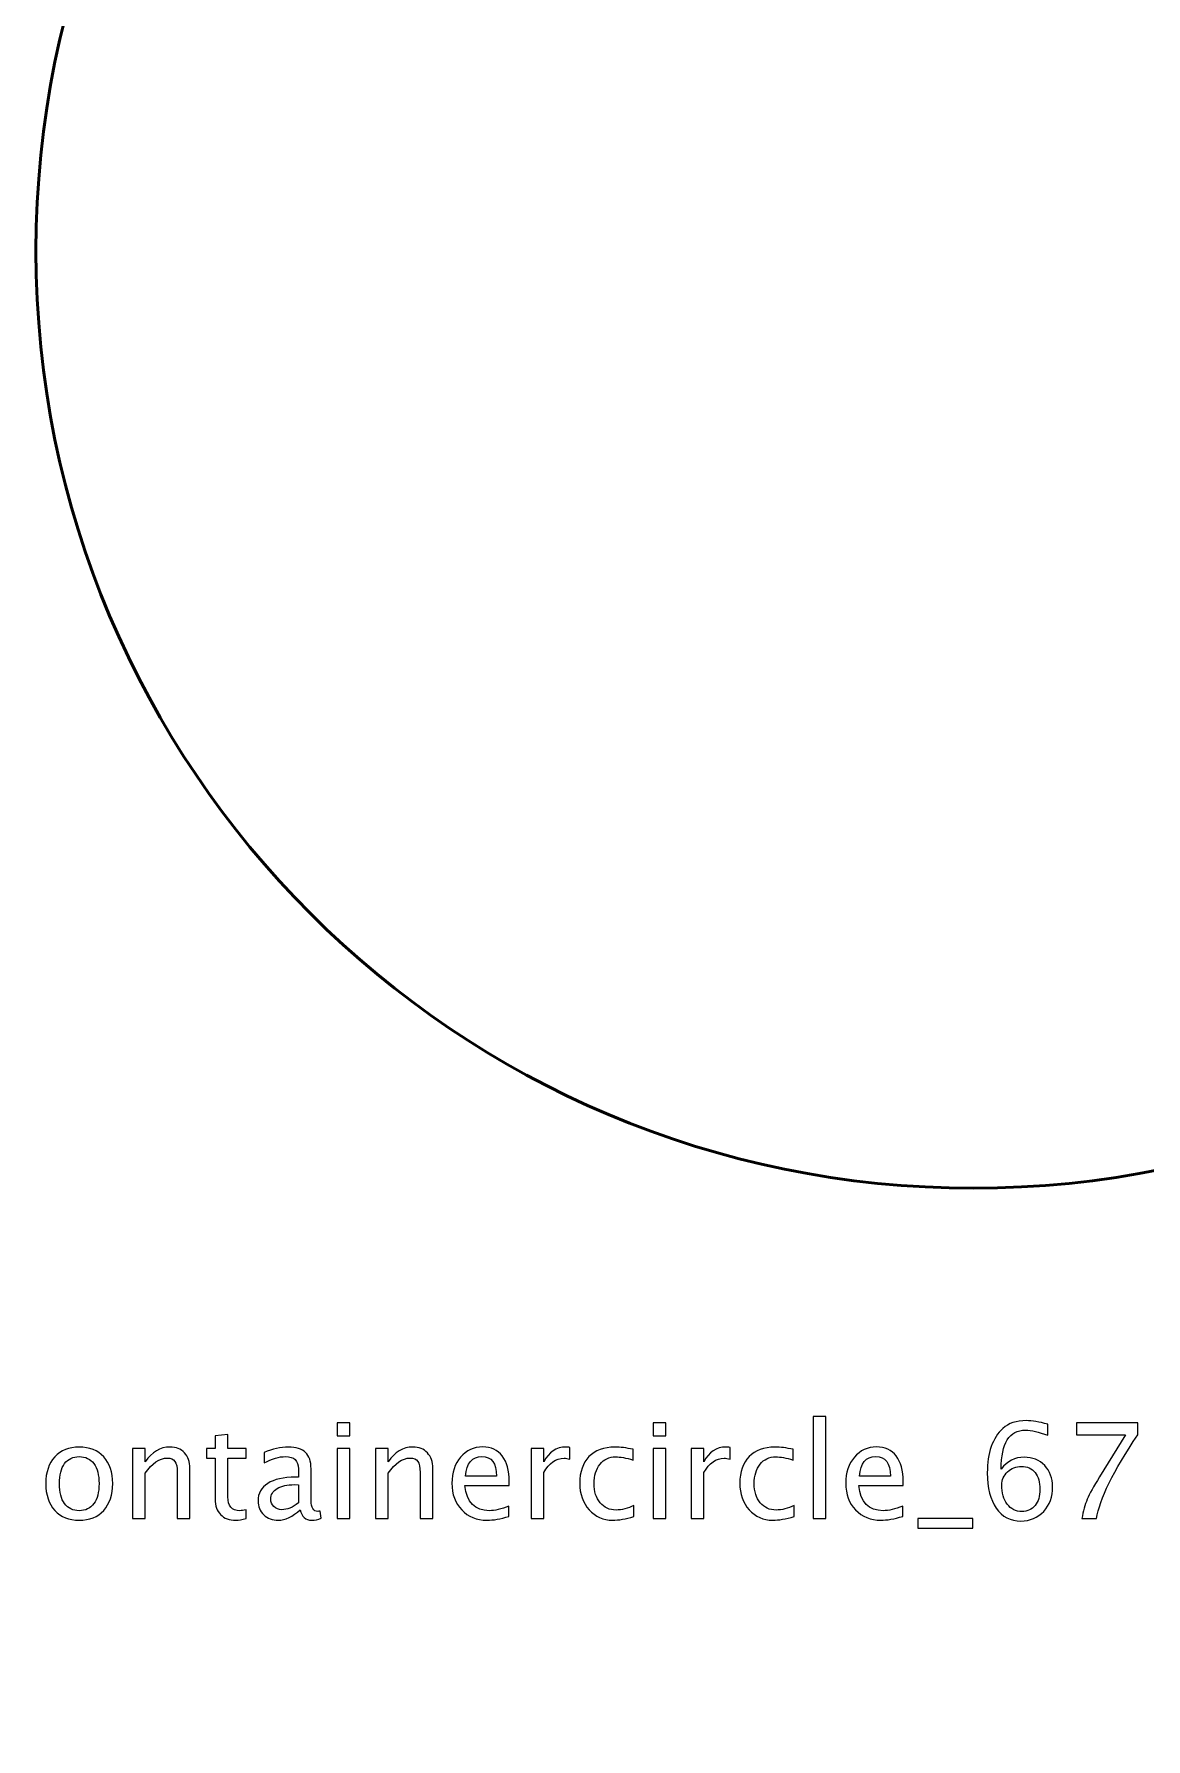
# Model space of a CAD drawing. Header units: centimetres. Extents: x -32.2 to 38.2, y -18.7 to 17.2.
# Drawn here: x 16.99 to 21.74, y 2.65 to 9.92 of the extents above; entities that cross this region are included whole.
import ezdxf

# ---------------------------------------------------------------- set-up
doc = ezdxf.new("R2010")
doc.units = ezdxf.units.CM
doc.header["$MEASUREMENT"] = 0
doc.layers.add('Layer 1', color=7, linetype='Continuous')

msp = doc.modelspace()

# ---------------------------------------------------------------- linework, layer by layer
at = {"layer": 'Layer 1', "lineweight": 53}
msp.add_ellipse((21, 9), major_axis=(0, 4), ratio=1, dxfattribs=at)
msp.add_open_spline([(3.8, -18.2), (3.8, -18.2), (3.8, 16.7), (3.8, 16.7), (3.8, 16.7), (3.8, 16.97614), (4.02386, 17.2), (4.3, 17.2), (4.3, 17.2), (4.3, 17.2), (37.7, 17.2), (37.7, 17.2), (37.7, 17.2), (37.97614, 17.2), (38.2, 16.97614), (38.2, 16.7), (38.2, 16.7), (38.2, 16.7), (38.2, -18.2), (38.2, -18.2), (38.2, -18.2), (38.2, -18.47614), (37.97614, -18.7), (37.7, -18.7), (37.7, -18.7), (37.7, -18.7), (4.3, -18.7), (4.3, -18.7), (4.3, -18.7), (4.02386, -18.7), (3.8, -18.47614), (3.8, -18.2)], degree=3, knots=[0, 0, 0, 0, 0.1111111, 0.1111111, 0.1111111, 0.1111111, 0.2222222, 0.2222222, 0.2222222, 0.2222222, 0.3333333, 0.3333333, 0.3333333, 0.3333333, 0.4444444, 0.4444444, 0.4444444, 0.4444444, 0.5555556, 0.5555556, 0.5555556, 0.5555556, 0.6666667, 0.6666667, 0.6666667, 0.6666667, 0.7777778, 0.7777778, 0.7777778, 0.7777778, 1, 1, 1, 1], dxfattribs=at)
at = {"layer": 'Layer 1', "color": 5, "lineweight": 9}
for points, knots in [([(20.31656, 3.58998), (20.31656, 3.58998), (20.31656, 4.02516), (20.31656, 4.02516), (20.31656, 4.02516), (20.31656, 4.02516), (20.37074, 4.02516), (20.37074, 4.02516), (20.37074, 4.02516), (20.37074, 4.02516), (20.37074, 3.58998), (20.37074, 3.58998), (20.37074, 3.58998), (20.37074, 3.58998), (20.31656, 3.58998), (20.31656, 3.58998)], [0, 0, 0, 0, 0.2, 0.2, 0.2, 0.2, 0.4, 0.4, 0.4, 0.4, 0.6, 0.6, 0.6, 0.6, 1, 1, 1, 1]), ([(21.11928, 3.80146), (21.14525, 3.83504), (21.17789, 3.85188), (21.21721, 3.85188), (21.21721, 3.85188), (21.25287, 3.85188), (21.28203, 3.84012), (21.3048, 3.81651), (21.3048, 3.81651), (21.32747, 3.7929), (21.33885, 3.7626), (21.33885, 3.72563), (21.33885, 3.72563), (21.33885, 3.68321), (21.32615, 3.64831), (21.30066, 3.62093), (21.30066, 3.62093), (21.27516, 3.59355), (21.2428, 3.57982), (21.20339, 3.57982), (21.20339, 3.57982), (21.15861, 3.57982), (21.12342, 3.59798), (21.09812, 3.63419), (21.09812, 3.63419), (21.07272, 3.67051), (21.06002, 3.72074), (21.06002, 3.78481), (21.06002, 3.78481), (21.06002, 3.87117), (21.08222, 3.93448), (21.12653, 3.97493), (21.12653, 3.97493), (21.15061, 3.99713), (21.18391, 4.00823), (21.22634, 4.00823), (21.22634, 4.00823), (21.25099, 4.00823), (21.28156, 4.00315), (21.31797, 3.99299), (21.31797, 3.99299), (21.31797, 3.99299), (21.31797, 3.94558), (21.31797, 3.94558), (21.31797, 3.94558), (21.27949, 3.96025), (21.24788, 3.96759), (21.22305, 3.96759), (21.22305, 3.96759), (21.1539, 3.96759), (21.11928, 3.91218), (21.11928, 3.80146)], [0, 0, 0, 0, 0.0714286, 0.0714286, 0.0714286, 0.0714286, 0.1428571, 0.1428571, 0.1428571, 0.1428571, 0.2142857, 0.2142857, 0.2142857, 0.2142857, 0.2857143, 0.2857143, 0.2857143, 0.2857143, 0.3571429, 0.3571429, 0.3571429, 0.3571429, 0.4285714, 0.4285714, 0.4285714, 0.4285714, 0.5, 0.5, 0.5, 0.5, 0.5714286, 0.5714286, 0.5714286, 0.5714286, 0.6428571, 0.6428571, 0.6428571, 0.6428571, 0.7142857, 0.7142857, 0.7142857, 0.7142857, 0.7857143, 0.7857143, 0.7857143, 0.7857143, 0.8571429, 0.8571429, 0.8571429, 0.8571429, 1, 1, 1, 1]), ([(17.89643, 3.59007), (17.87968, 3.58546), (17.8651, 3.58321), (17.85278, 3.58321), (17.85278, 3.58321), (17.82512, 3.58321), (17.80358, 3.59111), (17.78815, 3.60691), (17.78815, 3.60691), (17.77263, 3.62272), (17.76491, 3.64464), (17.76491, 3.67276), (17.76491, 3.67276), (17.76491, 3.67276), (17.76491, 3.84849), (17.76491, 3.84849), (17.76491, 3.84849), (17.76491, 3.84849), (17.72747, 3.84849), (17.72747, 3.84849), (17.72747, 3.84849), (17.72747, 3.84849), (17.72747, 3.88913), (17.72747, 3.88913), (17.72747, 3.88913), (17.72747, 3.88913), (17.76491, 3.88913), (17.76491, 3.88913), (17.76491, 3.88913), (17.76491, 3.88913), (17.76491, 3.94323), (17.76491, 3.94323), (17.76491, 3.94323), (17.76491, 3.94323), (17.8191, 3.9484), (17.8191, 3.9484), (17.8191, 3.9484), (17.8191, 3.9484), (17.8191, 3.88913), (17.8191, 3.88913), (17.8191, 3.88913), (17.8191, 3.88913), (17.89756, 3.88913), (17.89756, 3.88913), (17.89756, 3.88913), (17.89756, 3.88913), (17.89756, 3.84849), (17.89756, 3.84849), (17.89756, 3.84849), (17.89756, 3.84849), (17.8191, 3.84849), (17.8191, 3.84849), (17.8191, 3.84849), (17.8191, 3.84849), (17.8191, 3.68255), (17.8191, 3.68255), (17.8191, 3.68255), (17.8191, 3.64341), (17.83613, 3.62385), (17.87009, 3.62385), (17.87009, 3.62385), (17.87733, 3.62385), (17.88608, 3.62507), (17.89643, 3.62742), (17.89643, 3.62742), (17.89643, 3.62742), (17.89643, 3.59007), (17.89643, 3.59007)], [0, 0, 0, 0, 0.0555556, 0.0555556, 0.0555556, 0.0555556, 0.1111111, 0.1111111, 0.1111111, 0.1111111, 0.1666667, 0.1666667, 0.1666667, 0.1666667, 0.2222222, 0.2222222, 0.2222222, 0.2222222, 0.2777778, 0.2777778, 0.2777778, 0.2777778, 0.3333333, 0.3333333, 0.3333333, 0.3333333, 0.3888889, 0.3888889, 0.3888889, 0.3888889, 0.4444444, 0.4444444, 0.4444444, 0.4444444, 0.5, 0.5, 0.5, 0.5, 0.5555556, 0.5555556, 0.5555556, 0.5555556, 0.6111111, 0.6111111, 0.6111111, 0.6111111, 0.6666667, 0.6666667, 0.6666667, 0.6666667, 0.7222222, 0.7222222, 0.7222222, 0.7222222, 0.7777778, 0.7777778, 0.7777778, 0.7777778, 0.8333333, 0.8333333, 0.8333333, 0.8333333, 0.8888889, 0.8888889, 0.8888889, 0.8888889, 1, 1, 1, 1]), ([(18.28542, 3.94388), (18.28542, 3.94388), (18.28542, 3.99807), (18.28542, 3.99807), (18.28542, 3.99807), (18.28542, 3.99807), (18.3396, 3.99807), (18.3396, 3.99807), (18.3396, 3.99807), (18.3396, 3.99807), (18.3396, 3.94388), (18.3396, 3.94388), (18.3396, 3.94388), (18.3396, 3.94388), (18.28542, 3.94388), (18.28542, 3.94388)], [0, 0, 0, 0, 0.2, 0.2, 0.2, 0.2, 0.4, 0.4, 0.4, 0.4, 0.6, 0.6, 0.6, 0.6, 1, 1, 1, 1]), ([(19.6334, 3.94388), (19.6334, 3.94388), (19.6334, 3.99807), (19.6334, 3.99807), (19.6334, 3.99807), (19.6334, 3.99807), (19.68758, 3.99807), (19.68758, 3.99807), (19.68758, 3.99807), (19.68758, 3.99807), (19.68758, 3.94388), (19.68758, 3.94388), (19.68758, 3.94388), (19.68758, 3.94388), (19.6334, 3.94388), (19.6334, 3.94388)], [0, 0, 0, 0, 0.2, 0.2, 0.2, 0.2, 0.4, 0.4, 0.4, 0.4, 0.6, 0.6, 0.6, 0.6, 1, 1, 1, 1]), ([(21.46378, 3.58998), (21.46904, 3.62178), (21.47666, 3.64934), (21.48645, 3.67248), (21.48645, 3.67248), (21.49623, 3.69562), (21.51363, 3.72752), (21.53847, 3.76797), (21.53847, 3.76797), (21.53847, 3.76797), (21.64948, 3.94727), (21.64948, 3.94727), (21.64948, 3.94727), (21.64948, 3.94727), (21.44007, 3.94727), (21.44007, 3.94727), (21.44007, 3.94727), (21.44007, 3.94727), (21.44007, 3.99807), (21.44007, 3.99807), (21.44007, 3.99807), (21.44007, 3.99807), (21.70197, 3.99807), (21.70197, 3.99807), (21.70197, 3.99807), (21.70197, 3.99807), (21.70197, 3.94727), (21.70197, 3.94727), (21.70197, 3.94727), (21.59745, 3.79299), (21.53894, 3.67389), (21.52643, 3.58998), (21.52643, 3.58998), (21.52643, 3.58998), (21.46378, 3.58998), (21.46378, 3.58998)], [0, 0, 0, 0, 0.1, 0.1, 0.1, 0.1, 0.2, 0.2, 0.2, 0.2, 0.3, 0.3, 0.3, 0.3, 0.4, 0.4, 0.4, 0.4, 0.5, 0.5, 0.5, 0.5, 0.6, 0.6, 0.6, 0.6, 0.7, 0.7, 0.7, 0.7, 0.8, 0.8, 0.8, 0.8, 1, 1, 1, 1]), ([(17.18467, 3.58321), (17.14074, 3.58321), (17.10593, 3.59722), (17.08035, 3.62526), (17.08035, 3.62526), (17.05466, 3.65329), (17.04187, 3.69139), (17.04187, 3.73946), (17.04187, 3.73946), (17.04187, 3.78744), (17.05466, 3.82545), (17.08035, 3.85339), (17.08035, 3.85339), (17.10593, 3.88133), (17.14074, 3.89534), (17.18467, 3.89534), (17.18467, 3.89534), (17.22861, 3.89534), (17.26341, 3.88133), (17.289, 3.85339), (17.289, 3.85339), (17.31468, 3.82545), (17.32748, 3.78744), (17.32748, 3.73946), (17.32748, 3.73946), (17.32748, 3.69139), (17.31468, 3.65329), (17.289, 3.62526), (17.289, 3.62526), (17.26341, 3.59722), (17.22861, 3.58321), (17.18467, 3.58321)], [0, 0, 0, 0, 0.1111111, 0.1111111, 0.1111111, 0.1111111, 0.2222222, 0.2222222, 0.2222222, 0.2222222, 0.3333333, 0.3333333, 0.3333333, 0.3333333, 0.4444444, 0.4444444, 0.4444444, 0.4444444, 0.5555556, 0.5555556, 0.5555556, 0.5555556, 0.6666667, 0.6666667, 0.6666667, 0.6666667, 0.7777778, 0.7777778, 0.7777778, 0.7777778, 1, 1, 1, 1]), ([(17.41233, 3.58998), (17.41233, 3.58998), (17.41233, 3.88913), (17.41233, 3.88913), (17.41233, 3.88913), (17.41233, 3.88913), (17.46651, 3.88913), (17.46651, 3.88913), (17.46651, 3.88913), (17.46651, 3.88913), (17.46651, 3.8326), (17.46651, 3.8326), (17.46651, 3.8326), (17.4952, 3.87446), (17.53039, 3.89534), (17.57197, 3.89534), (17.57197, 3.89534), (17.59812, 3.89534), (17.61891, 3.88716), (17.63425, 3.87069), (17.63425, 3.87069), (17.64958, 3.85433), (17.65729, 3.83222), (17.65729, 3.80456), (17.65729, 3.80456), (17.65729, 3.80456), (17.65729, 3.58998), (17.65729, 3.58998), (17.65729, 3.58998), (17.65729, 3.58998), (17.60311, 3.58998), (17.60311, 3.58998), (17.60311, 3.58998), (17.60311, 3.58998), (17.60311, 3.78688), (17.60311, 3.78688), (17.60311, 3.78688), (17.60311, 3.80908), (17.59981, 3.82488), (17.59332, 3.83429), (17.59332, 3.83429), (17.58674, 3.84379), (17.57592, 3.84849), (17.56077, 3.84849), (17.56077, 3.84849), (17.52747, 3.84849), (17.49605, 3.82676), (17.46651, 3.7833), (17.46651, 3.7833), (17.46651, 3.7833), (17.46651, 3.58998), (17.46651, 3.58998), (17.46651, 3.58998), (17.46651, 3.58998), (17.41233, 3.58998), (17.41233, 3.58998)], [0, 0, 0, 0, 0.0666667, 0.0666667, 0.0666667, 0.0666667, 0.1333333, 0.1333333, 0.1333333, 0.1333333, 0.2, 0.2, 0.2, 0.2, 0.2666667, 0.2666667, 0.2666667, 0.2666667, 0.3333333, 0.3333333, 0.3333333, 0.3333333, 0.4, 0.4, 0.4, 0.4, 0.4666667, 0.4666667, 0.4666667, 0.4666667, 0.5333333, 0.5333333, 0.5333333, 0.5333333, 0.6, 0.6, 0.6, 0.6, 0.6666667, 0.6666667, 0.6666667, 0.6666667, 0.7333333, 0.7333333, 0.7333333, 0.7333333, 0.8, 0.8, 0.8, 0.8, 0.8666667, 0.8666667, 0.8666667, 0.8666667, 1, 1, 1, 1]), ([(18.12794, 3.62808), (18.09539, 3.59816), (18.06407, 3.58321), (18.03396, 3.58321), (18.03396, 3.58321), (18.00922, 3.58321), (17.98862, 3.59092), (17.97235, 3.60644), (17.97235, 3.60644), (17.95598, 3.62196), (17.94779, 3.64153), (17.94779, 3.66514), (17.94779, 3.66514), (17.94779, 3.69779), (17.96153, 3.72291), (17.989, 3.7404), (17.989, 3.7404), (18.01647, 3.7579), (18.05588, 3.76665), (18.10725, 3.76665), (18.10725, 3.76665), (18.10725, 3.76665), (18.11995, 3.76665), (18.11995, 3.76665), (18.11995, 3.76665), (18.11995, 3.76665), (18.11995, 3.80268), (18.11995, 3.80268), (18.11995, 3.80268), (18.11995, 3.83739), (18.10188, 3.8547), (18.06567, 3.8547), (18.06567, 3.8547), (18.03763, 3.8547), (18.00696, 3.84586), (17.97376, 3.82817), (17.97376, 3.82817), (17.97376, 3.82817), (17.97376, 3.87276), (17.97376, 3.87276), (17.97376, 3.87276), (18.01026, 3.88782), (18.04469, 3.89534), (18.07695, 3.89534), (18.07695, 3.89534), (18.11016, 3.89534), (18.13472, 3.88782), (18.15043, 3.87267), (18.15043, 3.87267), (18.16623, 3.85752), (18.17413, 3.83419), (18.17413, 3.80268), (18.17413, 3.80268), (18.17413, 3.80268), (18.17413, 3.6675), (18.17413, 3.6675), (18.17413, 3.6675), (18.17413, 3.63655), (18.18363, 3.62102), (18.20273, 3.62102), (18.20273, 3.62102), (18.20508, 3.62102), (18.20856, 3.6214), (18.21317, 3.62215), (18.21317, 3.62215), (18.21317, 3.62215), (18.21703, 3.59205), (18.21703, 3.59205), (18.21703, 3.59205), (18.20471, 3.58612), (18.19116, 3.58321), (18.1763, 3.58321), (18.1763, 3.58321), (18.15099, 3.58321), (18.1349, 3.59816), (18.12794, 3.62808)], [0, 0, 0, 0, 0.05, 0.05, 0.05, 0.05, 0.1, 0.1, 0.1, 0.1, 0.15, 0.15, 0.15, 0.15, 0.2, 0.2, 0.2, 0.2, 0.25, 0.25, 0.25, 0.25, 0.3, 0.3, 0.3, 0.3, 0.35, 0.35, 0.35, 0.35, 0.4, 0.4, 0.4, 0.4, 0.45, 0.45, 0.45, 0.45, 0.5, 0.5, 0.5, 0.5, 0.55, 0.55, 0.55, 0.55, 0.6, 0.6, 0.6, 0.6, 0.65, 0.65, 0.65, 0.65, 0.7, 0.7, 0.7, 0.7, 0.75, 0.75, 0.75, 0.75, 0.8, 0.8, 0.8, 0.8, 0.85, 0.85, 0.85, 0.85, 0.9, 0.9, 0.9, 0.9, 1, 1, 1, 1]), ([(18.28542, 3.58998), (18.28542, 3.58998), (18.28542, 3.88913), (18.28542, 3.88913), (18.28542, 3.88913), (18.28542, 3.88913), (18.3396, 3.88913), (18.3396, 3.88913), (18.3396, 3.88913), (18.3396, 3.88913), (18.3396, 3.58998), (18.3396, 3.58998), (18.3396, 3.58998), (18.3396, 3.58998), (18.28542, 3.58998), (18.28542, 3.58998)], [0, 0, 0, 0, 0.2, 0.2, 0.2, 0.2, 0.4, 0.4, 0.4, 0.4, 0.6, 0.6, 0.6, 0.6, 1, 1, 1, 1]), ([(18.44854, 3.58998), (18.44854, 3.58998), (18.44854, 3.88913), (18.44854, 3.88913), (18.44854, 3.88913), (18.44854, 3.88913), (18.50272, 3.88913), (18.50272, 3.88913), (18.50272, 3.88913), (18.50272, 3.88913), (18.50272, 3.8326), (18.50272, 3.8326), (18.50272, 3.8326), (18.53141, 3.87446), (18.5666, 3.89534), (18.60818, 3.89534), (18.60818, 3.89534), (18.63433, 3.89534), (18.65512, 3.88716), (18.67046, 3.87069), (18.67046, 3.87069), (18.68579, 3.85433), (18.6935, 3.83222), (18.6935, 3.80456), (18.6935, 3.80456), (18.6935, 3.80456), (18.6935, 3.58998), (18.6935, 3.58998), (18.6935, 3.58998), (18.6935, 3.58998), (18.63932, 3.58998), (18.63932, 3.58998), (18.63932, 3.58998), (18.63932, 3.58998), (18.63932, 3.78688), (18.63932, 3.78688), (18.63932, 3.78688), (18.63932, 3.80908), (18.63602, 3.82488), (18.62953, 3.83429), (18.62953, 3.83429), (18.62295, 3.84379), (18.61213, 3.84849), (18.59698, 3.84849), (18.59698, 3.84849), (18.56368, 3.84849), (18.53226, 3.82676), (18.50272, 3.7833), (18.50272, 3.7833), (18.50272, 3.7833), (18.50272, 3.58998), (18.50272, 3.58998), (18.50272, 3.58998), (18.50272, 3.58998), (18.44854, 3.58998), (18.44854, 3.58998)], [0, 0, 0, 0, 0.0666667, 0.0666667, 0.0666667, 0.0666667, 0.1333333, 0.1333333, 0.1333333, 0.1333333, 0.2, 0.2, 0.2, 0.2, 0.2666667, 0.2666667, 0.2666667, 0.2666667, 0.3333333, 0.3333333, 0.3333333, 0.3333333, 0.4, 0.4, 0.4, 0.4, 0.4666667, 0.4666667, 0.4666667, 0.4666667, 0.5333333, 0.5333333, 0.5333333, 0.5333333, 0.6, 0.6, 0.6, 0.6, 0.6666667, 0.6666667, 0.6666667, 0.6666667, 0.7333333, 0.7333333, 0.7333333, 0.7333333, 0.8, 0.8, 0.8, 0.8, 0.8666667, 0.8666667, 0.8666667, 0.8666667, 1, 1, 1, 1]), ([(19.01843, 3.59958), (18.98203, 3.58866), (18.95089, 3.58321), (18.92492, 3.58321), (18.92492, 3.58321), (18.88062, 3.58321), (18.84459, 3.59788), (18.81683, 3.62714), (18.81683, 3.62714), (18.78908, 3.6564), (18.77516, 3.69431), (18.77516, 3.74097), (18.77516, 3.74097), (18.77516, 3.78622), (18.78739, 3.82338), (18.81194, 3.85244), (18.81194, 3.85244), (18.8365, 3.88142), (18.86792, 3.89591), (18.9062, 3.89591), (18.9062, 3.89591), (18.94242, 3.89591), (18.97046, 3.88302), (18.99021, 3.85724), (18.99021, 3.85724), (19.00997, 3.83147), (19.01984, 3.79497), (19.01984, 3.74765), (19.01984, 3.74765), (19.01984, 3.74765), (19.01956, 3.73109), (19.01956, 3.73109), (19.01956, 3.73109), (19.01956, 3.73109), (18.83047, 3.73109), (18.83047, 3.73109), (18.83047, 3.73109), (18.83838, 3.65959), (18.87328, 3.62385), (18.93508, 3.62385), (18.93508, 3.62385), (18.95776, 3.62385), (18.98551, 3.63024), (19.01843, 3.64304), (19.01843, 3.64304), (19.01843, 3.64304), (19.01843, 3.59958), (19.01843, 3.59958)], [0, 0, 0, 0, 0.0769231, 0.0769231, 0.0769231, 0.0769231, 0.1538462, 0.1538462, 0.1538462, 0.1538462, 0.2307692, 0.2307692, 0.2307692, 0.2307692, 0.3076923, 0.3076923, 0.3076923, 0.3076923, 0.3846154, 0.3846154, 0.3846154, 0.3846154, 0.4615385, 0.4615385, 0.4615385, 0.4615385, 0.5384615, 0.5384615, 0.5384615, 0.5384615, 0.6153846, 0.6153846, 0.6153846, 0.6153846, 0.6923077, 0.6923077, 0.6923077, 0.6923077, 0.7692308, 0.7692308, 0.7692308, 0.7692308, 0.8461538, 0.8461538, 0.8461538, 0.8461538, 1, 1, 1, 1]), ([(19.11336, 3.58998), (19.11336, 3.58998), (19.11336, 3.88913), (19.11336, 3.88913), (19.11336, 3.88913), (19.11336, 3.88913), (19.16754, 3.88913), (19.16754, 3.88913), (19.16754, 3.88913), (19.16754, 3.88913), (19.16754, 3.8326), (19.16754, 3.8326), (19.16754, 3.8326), (19.18909, 3.87446), (19.22032, 3.89534), (19.26133, 3.89534), (19.26133, 3.89534), (19.26688, 3.89534), (19.27272, 3.89487), (19.27874, 3.89393), (19.27874, 3.89393), (19.27874, 3.89393), (19.27874, 3.84323), (19.27874, 3.84323), (19.27874, 3.84323), (19.26933, 3.84633), (19.26105, 3.84793), (19.2539, 3.84793), (19.2539, 3.84793), (19.21947, 3.84793), (19.19068, 3.82761), (19.16754, 3.78688), (19.16754, 3.78688), (19.16754, 3.78688), (19.16754, 3.58998), (19.16754, 3.58998), (19.16754, 3.58998), (19.16754, 3.58998), (19.11336, 3.58998), (19.11336, 3.58998)], [0, 0, 0, 0, 0.0909091, 0.0909091, 0.0909091, 0.0909091, 0.1818182, 0.1818182, 0.1818182, 0.1818182, 0.2727273, 0.2727273, 0.2727273, 0.2727273, 0.3636364, 0.3636364, 0.3636364, 0.3636364, 0.4545455, 0.4545455, 0.4545455, 0.4545455, 0.5454545, 0.5454545, 0.5454545, 0.5454545, 0.6363636, 0.6363636, 0.6363636, 0.6363636, 0.7272727, 0.7272727, 0.7272727, 0.7272727, 0.8181818, 0.8181818, 0.8181818, 0.8181818, 1, 1, 1, 1]), ([(19.55202, 3.59901), (19.51693, 3.58847), (19.48664, 3.58321), (19.46115, 3.58321), (19.46115, 3.58321), (19.42069, 3.58321), (19.3872, 3.59816), (19.36058, 3.62799), (19.36058, 3.62799), (19.33396, 3.6579), (19.3206, 3.69562), (19.3206, 3.74106), (19.3206, 3.74106), (19.3206, 3.7896), (19.33377, 3.82752), (19.36011, 3.85461), (19.36011, 3.85461), (19.38645, 3.8818), (19.42323, 3.89534), (19.47046, 3.89534), (19.47046, 3.89534), (19.49369, 3.89534), (19.51985, 3.89214), (19.54863, 3.88575), (19.54863, 3.88575), (19.54863, 3.88575), (19.54863, 3.84003), (19.54863, 3.84003), (19.54863, 3.84003), (19.51806, 3.84906), (19.49313, 3.85357), (19.47394, 3.85357), (19.47394, 3.85357), (19.44609, 3.85357), (19.4238, 3.84313), (19.40715, 3.82234), (19.40715, 3.82234), (19.3905, 3.80155), (19.38212, 3.7738), (19.38212, 3.73918), (19.38212, 3.73918), (19.38212, 3.7056), (19.39078, 3.6785), (19.40799, 3.65771), (19.40799, 3.65771), (19.42521, 3.63702), (19.44769, 3.62667), (19.47563, 3.62667), (19.47563, 3.62667), (19.50037, 3.62667), (19.52577, 3.63307), (19.55202, 3.64586), (19.55202, 3.64586), (19.55202, 3.64586), (19.55202, 3.59901), (19.55202, 3.59901)], [0, 0, 0, 0, 0.0666667, 0.0666667, 0.0666667, 0.0666667, 0.1333333, 0.1333333, 0.1333333, 0.1333333, 0.2, 0.2, 0.2, 0.2, 0.2666667, 0.2666667, 0.2666667, 0.2666667, 0.3333333, 0.3333333, 0.3333333, 0.3333333, 0.4, 0.4, 0.4, 0.4, 0.4666667, 0.4666667, 0.4666667, 0.4666667, 0.5333333, 0.5333333, 0.5333333, 0.5333333, 0.6, 0.6, 0.6, 0.6, 0.6666667, 0.6666667, 0.6666667, 0.6666667, 0.7333333, 0.7333333, 0.7333333, 0.7333333, 0.8, 0.8, 0.8, 0.8, 0.8666667, 0.8666667, 0.8666667, 0.8666667, 1, 1, 1, 1]), ([(19.6334, 3.58998), (19.6334, 3.58998), (19.6334, 3.88913), (19.6334, 3.88913), (19.6334, 3.88913), (19.6334, 3.88913), (19.68758, 3.88913), (19.68758, 3.88913), (19.68758, 3.88913), (19.68758, 3.88913), (19.68758, 3.58998), (19.68758, 3.58998), (19.68758, 3.58998), (19.68758, 3.58998), (19.6334, 3.58998), (19.6334, 3.58998)], [0, 0, 0, 0, 0.2, 0.2, 0.2, 0.2, 0.4, 0.4, 0.4, 0.4, 0.6, 0.6, 0.6, 0.6, 1, 1, 1, 1]), ([(19.79652, 3.58998), (19.79652, 3.58998), (19.79652, 3.88913), (19.79652, 3.88913), (19.79652, 3.88913), (19.79652, 3.88913), (19.8507, 3.88913), (19.8507, 3.88913), (19.8507, 3.88913), (19.8507, 3.88913), (19.8507, 3.8326), (19.8507, 3.8326), (19.8507, 3.8326), (19.87225, 3.87446), (19.90348, 3.89534), (19.94449, 3.89534), (19.94449, 3.89534), (19.95004, 3.89534), (19.95588, 3.89487), (19.9619, 3.89393), (19.9619, 3.89393), (19.9619, 3.89393), (19.9619, 3.84323), (19.9619, 3.84323), (19.9619, 3.84323), (19.95249, 3.84633), (19.94421, 3.84793), (19.93706, 3.84793), (19.93706, 3.84793), (19.90263, 3.84793), (19.87384, 3.82761), (19.8507, 3.78688), (19.8507, 3.78688), (19.8507, 3.78688), (19.8507, 3.58998), (19.8507, 3.58998), (19.8507, 3.58998), (19.8507, 3.58998), (19.79652, 3.58998), (19.79652, 3.58998)], [0, 0, 0, 0, 0.0909091, 0.0909091, 0.0909091, 0.0909091, 0.1818182, 0.1818182, 0.1818182, 0.1818182, 0.2727273, 0.2727273, 0.2727273, 0.2727273, 0.3636364, 0.3636364, 0.3636364, 0.3636364, 0.4545455, 0.4545455, 0.4545455, 0.4545455, 0.5454545, 0.5454545, 0.5454545, 0.5454545, 0.6363636, 0.6363636, 0.6363636, 0.6363636, 0.7272727, 0.7272727, 0.7272727, 0.7272727, 0.8181818, 0.8181818, 0.8181818, 0.8181818, 1, 1, 1, 1]), ([(20.23518, 3.59901), (20.20009, 3.58847), (20.1698, 3.58321), (20.14431, 3.58321), (20.14431, 3.58321), (20.10385, 3.58321), (20.07036, 3.59816), (20.04374, 3.62799), (20.04374, 3.62799), (20.01712, 3.6579), (20.00376, 3.69562), (20.00376, 3.74106), (20.00376, 3.74106), (20.00376, 3.7896), (20.01693, 3.82752), (20.04327, 3.85461), (20.04327, 3.85461), (20.06961, 3.8818), (20.10639, 3.89534), (20.15362, 3.89534), (20.15362, 3.89534), (20.17685, 3.89534), (20.20301, 3.89214), (20.23179, 3.88575), (20.23179, 3.88575), (20.23179, 3.88575), (20.23179, 3.84003), (20.23179, 3.84003), (20.23179, 3.84003), (20.20122, 3.84906), (20.17629, 3.85357), (20.1571, 3.85357), (20.1571, 3.85357), (20.12925, 3.85357), (20.10696, 3.84313), (20.09031, 3.82234), (20.09031, 3.82234), (20.07366, 3.80155), (20.06528, 3.7738), (20.06528, 3.73918), (20.06528, 3.73918), (20.06528, 3.7056), (20.07394, 3.6785), (20.09115, 3.65771), (20.09115, 3.65771), (20.10837, 3.63702), (20.13085, 3.62667), (20.15879, 3.62667), (20.15879, 3.62667), (20.18353, 3.62667), (20.20893, 3.63307), (20.23518, 3.64586), (20.23518, 3.64586), (20.23518, 3.64586), (20.23518, 3.59901), (20.23518, 3.59901)], [0, 0, 0, 0, 0.0666667, 0.0666667, 0.0666667, 0.0666667, 0.1333333, 0.1333333, 0.1333333, 0.1333333, 0.2, 0.2, 0.2, 0.2, 0.2666667, 0.2666667, 0.2666667, 0.2666667, 0.3333333, 0.3333333, 0.3333333, 0.3333333, 0.4, 0.4, 0.4, 0.4, 0.4666667, 0.4666667, 0.4666667, 0.4666667, 0.5333333, 0.5333333, 0.5333333, 0.5333333, 0.6, 0.6, 0.6, 0.6, 0.6666667, 0.6666667, 0.6666667, 0.6666667, 0.7333333, 0.7333333, 0.7333333, 0.7333333, 0.8, 0.8, 0.8, 0.8, 0.8666667, 0.8666667, 0.8666667, 0.8666667, 1, 1, 1, 1]), ([(20.69924, 3.59958), (20.66284, 3.58866), (20.6317, 3.58321), (20.60573, 3.58321), (20.60573, 3.58321), (20.56143, 3.58321), (20.5254, 3.59788), (20.49764, 3.62714), (20.49764, 3.62714), (20.46989, 3.6564), (20.45597, 3.69431), (20.45597, 3.74097), (20.45597, 3.74097), (20.45597, 3.78622), (20.4682, 3.82338), (20.49275, 3.85244), (20.49275, 3.85244), (20.51731, 3.88142), (20.54873, 3.89591), (20.58701, 3.89591), (20.58701, 3.89591), (20.62323, 3.89591), (20.65127, 3.88302), (20.67102, 3.85724), (20.67102, 3.85724), (20.69078, 3.83147), (20.70065, 3.79497), (20.70065, 3.74765), (20.70065, 3.74765), (20.70065, 3.74765), (20.70037, 3.73109), (20.70037, 3.73109), (20.70037, 3.73109), (20.70037, 3.73109), (20.51128, 3.73109), (20.51128, 3.73109), (20.51128, 3.73109), (20.51919, 3.65959), (20.55409, 3.62385), (20.61589, 3.62385), (20.61589, 3.62385), (20.63857, 3.62385), (20.66632, 3.63024), (20.69924, 3.64304), (20.69924, 3.64304), (20.69924, 3.64304), (20.69924, 3.59958), (20.69924, 3.59958)], [0, 0, 0, 0, 0.0769231, 0.0769231, 0.0769231, 0.0769231, 0.1538462, 0.1538462, 0.1538462, 0.1538462, 0.2307692, 0.2307692, 0.2307692, 0.2307692, 0.3076923, 0.3076923, 0.3076923, 0.3076923, 0.3846154, 0.3846154, 0.3846154, 0.3846154, 0.4615385, 0.4615385, 0.4615385, 0.4615385, 0.5384615, 0.5384615, 0.5384615, 0.5384615, 0.6153846, 0.6153846, 0.6153846, 0.6153846, 0.6923077, 0.6923077, 0.6923077, 0.6923077, 0.7692308, 0.7692308, 0.7692308, 0.7692308, 0.8461538, 0.8461538, 0.8461538, 0.8461538, 1, 1, 1, 1]), ([(17.18458, 3.62385), (17.21139, 3.62385), (17.23227, 3.63391), (17.24714, 3.65414), (17.24714, 3.65414), (17.26191, 3.67427), (17.26934, 3.70277), (17.26934, 3.73946), (17.26934, 3.73946), (17.26934, 3.77606), (17.26191, 3.80447), (17.24714, 3.8246), (17.24714, 3.8246), (17.23227, 3.84464), (17.21139, 3.8547), (17.18458, 3.8547), (17.18458, 3.8547), (17.15767, 3.8547), (17.13679, 3.84464), (17.12211, 3.8246), (17.12211, 3.8246), (17.10734, 3.80447), (17.10001, 3.77606), (17.10001, 3.73946), (17.10001, 3.73946), (17.10001, 3.70277), (17.10734, 3.67427), (17.12211, 3.65414), (17.12211, 3.65414), (17.13679, 3.63391), (17.15767, 3.62385), (17.18458, 3.62385)], [0, 0, 0, 0, 0.1111111, 0.1111111, 0.1111111, 0.1111111, 0.2222222, 0.2222222, 0.2222222, 0.2222222, 0.3333333, 0.3333333, 0.3333333, 0.3333333, 0.4444444, 0.4444444, 0.4444444, 0.4444444, 0.5555556, 0.5555556, 0.5555556, 0.5555556, 0.6666667, 0.6666667, 0.6666667, 0.6666667, 0.7777778, 0.7777778, 0.7777778, 0.7777778, 1, 1, 1, 1]), ([(18.8333, 3.77173), (18.8333, 3.77173), (18.96538, 3.77173), (18.96538, 3.77173), (18.96538, 3.77173), (18.96538, 3.82742), (18.94459, 3.85527), (18.9031, 3.85527), (18.9031, 3.85527), (18.86133, 3.85527), (18.83809, 3.82742), (18.8333, 3.77173)], [0, 0, 0, 0, 0.25, 0.25, 0.25, 0.25, 0.5, 0.5, 0.5, 0.5, 1, 1, 1, 1]), ([(20.51411, 3.77173), (20.51411, 3.77173), (20.64619, 3.77173), (20.64619, 3.77173), (20.64619, 3.77173), (20.64619, 3.82742), (20.6254, 3.85527), (20.58391, 3.85527), (20.58391, 3.85527), (20.54214, 3.85527), (20.5189, 3.82742), (20.51411, 3.77173)], [0, 0, 0, 0, 0.25, 0.25, 0.25, 0.25, 0.5, 0.5, 0.5, 0.5, 1, 1, 1, 1]), ([(21.28466, 3.71491), (21.28466, 3.74511), (21.2777, 3.769), (21.26369, 3.78659), (21.26369, 3.78659), (21.24967, 3.80418), (21.23048, 3.81293), (21.20611, 3.81293), (21.20611, 3.81293), (21.18288, 3.81293), (21.16303, 3.80522), (21.14647, 3.7897), (21.14647, 3.7897), (21.12982, 3.77427), (21.12154, 3.75564), (21.12154, 3.73391), (21.12154, 3.73391), (21.12154, 3.69967), (21.12944, 3.6722), (21.14515, 3.6515), (21.14515, 3.6515), (21.16096, 3.63081), (21.18184, 3.62046), (21.20781, 3.62046), (21.20781, 3.62046), (21.23142, 3.62046), (21.25014, 3.62893), (21.26397, 3.64586), (21.26397, 3.64586), (21.2778, 3.66279), (21.28466, 3.68584), (21.28466, 3.71491)], [0, 0, 0, 0, 0.1111111, 0.1111111, 0.1111111, 0.1111111, 0.2222222, 0.2222222, 0.2222222, 0.2222222, 0.3333333, 0.3333333, 0.3333333, 0.3333333, 0.4444444, 0.4444444, 0.4444444, 0.4444444, 0.5555556, 0.5555556, 0.5555556, 0.5555556, 0.6666667, 0.6666667, 0.6666667, 0.6666667, 0.7777778, 0.7777778, 0.7777778, 0.7777778, 1, 1, 1, 1]), ([(18.11995, 3.65762), (18.11995, 3.65762), (18.11995, 3.73448), (18.11995, 3.73448), (18.11995, 3.73448), (18.11995, 3.73448), (18.10254, 3.73504), (18.10254, 3.73504), (18.10254, 3.73504), (18.07244, 3.73504), (18.04817, 3.72949), (18.02964, 3.71839), (18.02964, 3.71839), (18.0112, 3.7072), (18.00198, 3.69243), (18.00198, 3.67399), (18.00198, 3.67399), (18.00198, 3.6611), (18.00659, 3.65019), (18.01571, 3.64125), (18.01571, 3.64125), (18.02493, 3.63231), (18.03613, 3.6278), (18.04939, 3.6278), (18.04939, 3.6278), (18.07197, 3.6278), (18.09549, 3.63777), (18.11995, 3.65762)], [0, 0, 0, 0, 0.125, 0.125, 0.125, 0.125, 0.25, 0.25, 0.25, 0.25, 0.375, 0.375, 0.375, 0.375, 0.5, 0.5, 0.5, 0.5, 0.625, 0.625, 0.625, 0.625, 0.75, 0.75, 0.75, 0.75, 1, 1, 1, 1]), ([(20.76369, 3.54934), (20.76369, 3.54934), (20.76369, 3.58998), (20.76369, 3.58998), (20.76369, 3.58998), (20.76369, 3.58998), (20.99849, 3.58998), (20.99849, 3.58998), (20.99849, 3.58998), (20.99849, 3.58998), (20.99849, 3.54934), (20.99849, 3.54934), (20.99849, 3.54934), (20.99849, 3.54934), (20.76369, 3.54934), (20.76369, 3.54934)], [0, 0, 0, 0, 0.2, 0.2, 0.2, 0.2, 0.4, 0.4, 0.4, 0.4, 0.6, 0.6, 0.6, 0.6, 1, 1, 1, 1])]:
    msp.add_open_spline(points, degree=3, knots=knots, dxfattribs=at)

doc.saveas('drawing.dxf')
